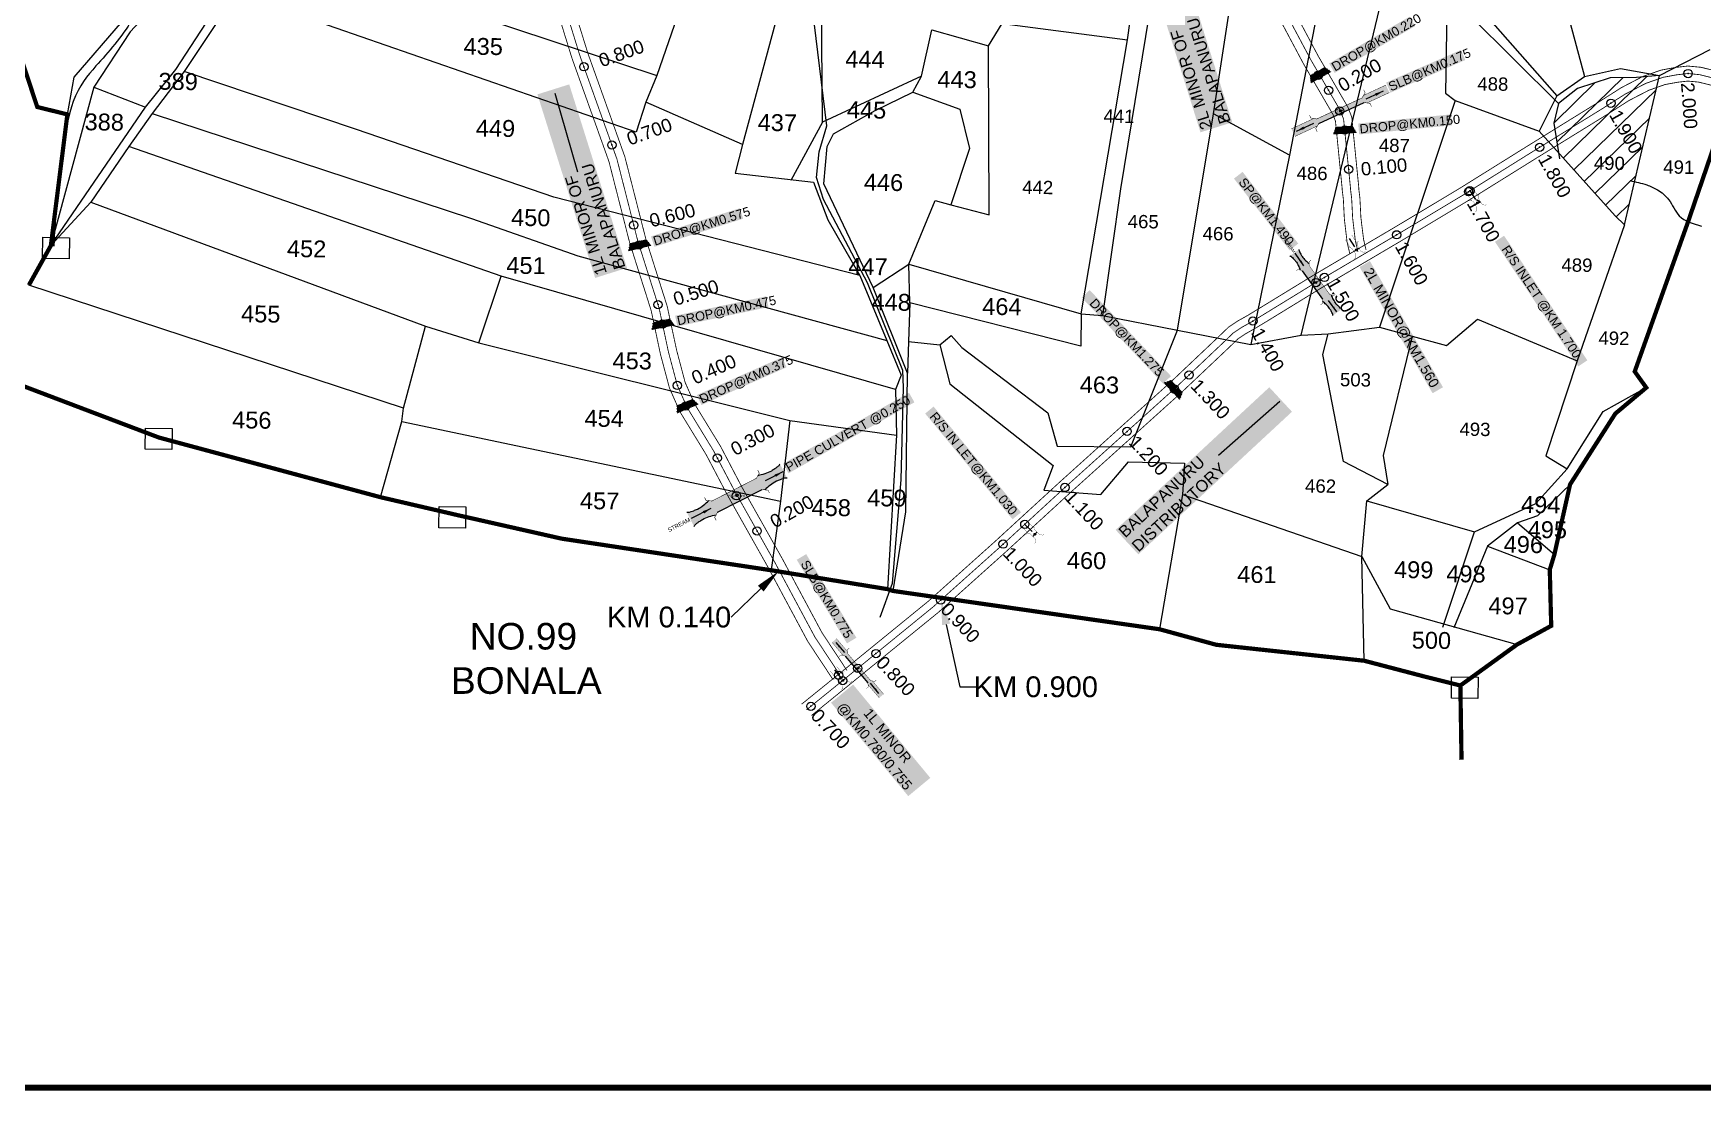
# Model space of a CAD drawing. Header units: inches. Extents: x 188154 to 209255, y 1610134 to 1617920.
# Drawn here: x 189838 to 191847, y 1611295 to 1612567 of the extents above; entities that cross this region are included whole.
import ezdxf
from ezdxf import colors
from ezdxf.entities.mleader import LeaderData, LeaderLine
from ezdxf.enums import TextEntityAlignment as Align
from ezdxf.math import Vec2, Vec3

# ---------------------------------------------------------------- set-up
doc = ezdxf.new("R2010")
doc.units = ezdxf.units.IN
doc.header["$LTSCALE"] = 15
doc.header["$MEASUREMENT"] = 0
doc.header["$PDMODE"] = 32
doc.header["$PDSIZE"] = 10
doc.linetypes.add('ACAD_ISO02W100', pattern=[15, 12, -3])
doc.linetypes.add('HIDDEN2', pattern=[0.1875, 0.125, -0.0625])
for name, color, linetype in [('CANAL1', 7, 'Continuous'), ('CS', 134, 'Continuous'), ('CSMark', 72, 'Continuous'), ('PAPER SIZE', 5, 'Continuous'), ('PLOTS', 7, 'Continuous'), ('PLOTS NO', 7, 'Continuous'), ('REMARK', 6, 'Continuous'), ('ROAD', 1, 'Continuous'), ('STREAM', 4, 'Continuous'), ('STRUCTURE', 5, 'Continuous'), ('text2', 7, 'Continuous'), ('VILLAGE BOUNDARY STONES', 1, 'Continuous'), ('VILLAGE BOUNDAY', 5, 'Continuous'), ('VILLAGE STONES', 240, 'Continuous')]:
    doc.layers.add(name, color=color, linetype=linetype)
doc.styles.add('FONT2', font='Times New Roman')
doc.styles.get("Standard").update_dxf_attribs({"font": 'arial.ttf'})
doc.dimstyles.get("Standard").update_dxf_attribs({"dimtxt": 0.18, "dimasz": 0.18, "dimexe": 0.18, "dimexo": 0.0625, "dimgap": 0.09, "dimtad": 0, "dimtih": 1, "dimtoh": 1, "dimdec": 4, "dimzin": 0, "dimdsep": 46, "dimtxsty": 'Standard', "dimcen": 0.09, "dimadec": 0, "dimazin": 0, "dimtfac": 1, "dimtdec": 4, "dimtofl": 0, "dimtmove": 0, "dimatfit": 3, "dimfxl": 1, "dimtolj": 1, "dimtzin": 0, "dimarcsym": 0})

# ---------------------------------------------------------------- blocks, each defined once
blk = doc.blocks.new('DROP')
h = blk.add_hatch()
h.set_pattern_fill('ANSI31', color=1, scale=10, angle=45)
h.set_pattern_definition([(90, (-324.4107, -25.7687), (-1.25, 0), [])])
h.paths.add_polyline_path([(-9.9, -4.3), (-13.8, 4.1), (13.8, 4.1), (10.2, -4.3)])
at = {"layer": 'STRUCTURE', "color": 5, "const_width": 0.49}
blk.add_lwpolyline([(-9.9, -4.3), (-13.8, 4.1), (13.8, 4.1), (10.2, -4.3), (-9.9, -4.3)], dxfattribs=at)
at = {"layer": 'STRUCTURE', "color": 5}
blk.add_circle((0, 0), 1.33, dxfattribs=at)
blk = doc.blocks.new('OT')
at = {"layer": 'STRUCTURE', "color": 190}
for points, const_width in [([(769751.4, 1706595.8), (769729.4, 1706595.8)], 0.5), ([(769751.4, 1706579), (769729.4, 1706579)], 0.5), ([(769775.2, 1706601.8), (769775.2, 1706597.8), (769769.2, 1706593.8), (769761.8, 1706593.8), (769754.4, 1706593.8), (769748.4, 1706597.8), (769748.4, 1706601.8)], 0.5), ([(769748.4, 1706573), (769748.4, 1706577), (769754.4, 1706581), (769761.8, 1706581), (769761.8, 1706581), (769761.8, 1706581), (769769.2, 1706581), (769775.2, 1706577), (769775.2, 1706573)], 0.5), ([(769761.8, 1706593.8), (769761.8, 1706581)], 2.5)]:
    blk.add_lwpolyline(points, dxfattribs=dict(at, const_width=const_width))
at = {"layer": 'STRUCTURE', "color": 0}
blk.add_circle((769761.8, 1706587.4), 1.87, dxfattribs=at)
blk.add_leader([(769732.6, 1706587.4), (769753.8, 1706587.4)], dimstyle='Standard', override={"dimasz": 10, "dimgap": 0.09, "dimtad": 0}, dxfattribs=at)
blk = doc.blocks.new('SLB')
at = {"layer": 'STRUCTURE'}
h = blk.add_hatch(dxfattribs=at)
h.set_pattern_fill('DOTS', color=6, scale=20, angle=320.3722, style=0)
h.set_pattern_definition([(320.372247934, (-159.4327, -72.9564), (1.2786241598, 0.5641323054), [0, -1.25])])
h.paths.add_polyline_path([(769699.5, 1706871.1), (769699.5, 1706861.1), (769729.1, 1706861.1), (769732.1, 1706863.1), (769792.1, 1706863.1), (769795.1, 1706861.1), (769824.7, 1706861.1), (769824.7, 1706871.1), (769795.1, 1706871.1), (769792.1, 1706869.1), (769732.1, 1706869.1), (769729.1, 1706871.1)])
at = {"layer": 'STRUCTURE', "color": 6, "linetype": 'ACAD_ISO02W100', "ltscale": 0.5, "const_width": 0.5}
for points in [[(769699.5, 1706871.1), (769729.1, 1706871.1)], [(769795.1, 1706871.1), (769824.7, 1706871.1)], [(769699.5, 1706861.1), (769729.1, 1706861.1)], [(769795.1, 1706861.1), (769824.7, 1706861.1)]]:
    blk.add_lwpolyline(points, dxfattribs=at)
at = {"layer": 'STRUCTURE', "color": 6, "const_width": 0.628}
for points in [[(769726.1, 1706877.1), (769726.1, 1706873.1), (769732.1, 1706869.1), (769792.1, 1706869.1), (769798.1, 1706873.1), (769798.1, 1706877.1)], [(769726.1, 1706855.1), (769726.1, 1706859.1), (769732.1, 1706863.1), (769792.1, 1706863.1), (769798.1, 1706859.1), (769798.1, 1706855.1)]]:
    blk.add_lwpolyline(points, dxfattribs=at)
at = {"layer": 'STRUCTURE', "color": 6}
blk.add_lwpolyline([(769732.1, 1706863.1), (769792.1, 1706863.1)], dxfattribs=at)
blk.add_lwpolyline([(769732.1, 1706863.1), (769792.1, 1706863.1)], dxfattribs=at)
at = {"layer": 'STRUCTURE', "color": 0}
blk.add_circle((769762.1, 1706866.1), 1.24, dxfattribs=at)
for points in [[(769703.8, 1706866), (769726.7, 1706866)], [(769818.6, 1706865.8), (769795.7, 1706865.8)]]:
    blk.add_leader(points, dimstyle='Standard', override={"dimasz": 10, "dimgap": 0.09, "dimtad": 0}, dxfattribs=at)
blk = doc.blocks.new('SP')
at = {"layer": 'STRUCTURE'}
h = blk.add_hatch(dxfattribs=at)
h.set_pattern_fill('DASH', color=256, scale=8, style=0)
edge = h.paths.add_edge_path()
edge.add_spline(control_points=[(769825.7, 1706742.1), (769825.3, 1706741.8), (769823.8, 1706740.8), (769820.9, 1706740.3), (769817, 1706739.7), (769811.4, 1706738.9), (769804, 1706739.7), (769798.4, 1706741), (769795.6, 1706741.6)], knot_values=[0, 0, 0, 0, 1.613557, 5.24513, 8.624976, 13.470124, 22.190216, 30.746377, 30.746377, 30.746377, 30.746377], degree=3, periodic=0)
edge.add_line((769795.6, 1706741.6), (769792.6, 1706739.6))
edge.add_line((769792.6, 1706739.6), (769732.6, 1706739.6))
edge.add_line((769732.6, 1706739.6), (769729.6, 1706741.6))
edge.add_spline(control_points=[(769729.6, 1706741.6), (769726.9, 1706740.9), (769721.3, 1706739.5), (769713.9, 1706738.5), (769708.3, 1706739.1), (769704.4, 1706739.6), (769701.5, 1706740), (769700, 1706741), (769699.5, 1706741.3)], knot_values=[0, 0, 0, 0, 8.556161, 17.276253, 22.121402, 25.501247, 29.13282, 30.746377, 30.746377, 30.746377, 30.746377], degree=3, periodic=0)
edge.add_line((769699.5, 1706741.3), (769699.5, 1706722.1))
edge.add_spline(control_points=[(769699.5, 1706722.1), (769700, 1706722.4), (769701.4, 1706723.4), (769704.3, 1706724), (769708.2, 1706724.5), (769713.8, 1706725.3), (769721.2, 1706724.5), (769726.8, 1706723.3), (769729.6, 1706722.6)], knot_values=[0, 0, 0, 0, 1.613557, 5.24513, 8.624976, 13.470124, 22.190216, 30.746377, 30.746377, 30.746377, 30.746377], degree=3, periodic=0)
edge.add_line((769729.6, 1706722.6), (769732.6, 1706724.6))
edge.add_line((769732.6, 1706724.6), (769792.6, 1706724.6))
edge.add_line((769792.6, 1706724.6), (769795.6, 1706722.6))
edge.add_spline(control_points=[(769795.6, 1706722.6), (769798.4, 1706723.3), (769803.9, 1706724.8), (769811.3, 1706725.8), (769817, 1706725.1), (769820.9, 1706724.7), (769823.8, 1706724.2), (769825.2, 1706723.3), (769825.7, 1706723)], knot_values=[0, 0, 0, 0, 8.556161, 17.276253, 22.121402, 25.501247, 29.13282, 30.746377, 30.746377, 30.746377, 30.746377], degree=3, periodic=0)
edge.add_line((769825.7, 1706723), (769825.7, 1706742.1))
h.paths.add_polyline_path([(769764.2, 1706732.1, -1), (769761.1, 1706732.1, -1)], flags=0)
h.paths.add_polyline_path([(769761.1, 1706732.1, 1), (769764.2, 1706732.1, 1)], flags=16)
at = {"layer": 'STRUCTURE', "const_width": 0.628}
for points in [[(769726.6, 1706747.6), (769726.6, 1706743.6), (769732.6, 1706739.6), (769792.6, 1706739.6), (769798.6, 1706743.6), (769798.6, 1706747.6)], [(769726.6, 1706716.6), (769726.6, 1706720.6), (769732.6, 1706724.6), (769792.6, 1706724.6), (769798.6, 1706720.6), (769798.6, 1706716.6)]]:
    blk.add_lwpolyline(points, dxfattribs=at)
at = {"layer": 'STRUCTURE', "color": 3}
blk.add_lwpolyline([(769732.6, 1706724.6), (769792.6, 1706724.6)], dxfattribs=at)
blk.add_lwpolyline([(769732.6, 1706724.6), (769792.6, 1706724.6)], dxfattribs=at)
at = {"layer": 'STRUCTURE', "color": 0}
blk.add_circle((769762.6, 1706732.1), 1.55, dxfattribs=at)
at = {"layer": 'STRUCTURE'}
for points in [[(769699.5, 1706741.3), (769700.9, 1706740.5), (769704.4, 1706739.6), (769707.8, 1706739.2), (769712.6, 1706738.8), (769721.3, 1706739.7), (769729.6, 1706741.6)], [(769825.7, 1706742.1), (769824.3, 1706741.3), (769820.8, 1706740.3), (769817.5, 1706739.8), (769812.7, 1706739.2), (769804, 1706739.9), (769795.6, 1706741.6)], [(769699.5, 1706722.1), (769700.9, 1706723), (769704.4, 1706724), (769707.7, 1706724.5), (769712.5, 1706725), (769721.2, 1706724.4), (769729.6, 1706722.6)], [(769825.7, 1706723), (769824.3, 1706723.8), (769820.8, 1706724.7), (769817.4, 1706725.1), (769812.6, 1706725.5), (769803.9, 1706724.6), (769795.6, 1706722.6)]]:
    blk.add_spline(points, degree=3, dxfattribs=at)
at = {"layer": 'STRUCTURE', "color": 0}
blk.add_text('STREAM', height=5, dxfattribs=at).set_placement((769684.3, 1706732.1), align=Align.MIDDLE_CENTER)
for points in [[(769727.4, 1706732.1), (769700.8, 1706732.1)], [(769824.4, 1706732.1), (769800.5, 1706732.1)]]:
    blk.add_leader(points, dimstyle='Standard', override={"dimasz": 10, "dimgap": 0.09, "dimtad": 0}, dxfattribs=at)

msp = doc.modelspace()

# ---------------------------------------------------------------- hatches: boundary and pattern name
at = {"layer": 'STREAM'}
h = msp.add_hatch(dxfattribs=at)
h.set_pattern_fill('ANSI31', color=256, scale=152.286055, angle=-0.7644)
h.set_pattern_definition([(44.23564, (174538.226, 1616876.664), (-13.279553, 13.638677), [])])
h.paths.add_polyline_path([(191696.1, 1612500.9), (191673.2, 1612483.2), (191667.7, 1612459.4), (191673.3, 1612423.6), (191741.2, 1612347.7), (191752.5, 1612337.1), (191794.9, 1612516.6), (191767.2, 1612514.3), (191735.2, 1612514.1)])
h.paths.add_polyline_path([(191763.7, 1612427.5), (191821.4, 1612426.8), (191821.8, 1612457.9), (191764.1, 1612458.6)], flags=9)
h.paths.add_polyline_path([(191692.5, 1612433.4), (191750.2, 1612432.6), (191750.6, 1612463.7), (191692.9, 1612464.5)], flags=24)

# ---------------------------------------------------------------- linework, layer by layer
at = {"layer": 'CANAL1', "color": 200, "const_width": 1}
for points in [[(190816.9, 1611800.9), (190787, 1611846.1), (190738.6, 1611936.3), (190690.3, 1612021.9), (190664.9, 1612070.4), (190633.8, 1612121.2), (190622.3, 1612147.3), (190612, 1612186.2), (190600.7, 1612238.9), (190574.8, 1612320.6), (190549.7, 1612419), (190505.2, 1612543.5), (190479, 1612627.9), (190456.3, 1612702.1), (190407.8, 1612780.9), (190356.8, 1612864.1), (190311.2, 1612945.7), (190289.9, 1612971.7), (190268.3, 1612988.3), (190262.5, 1612990.6), (190247, 1612995.8), (190221.9, 1612985.3), (190215.6, 1612971.1), (190217.9, 1612948)], [(190800.2, 1611789.8), (190769.8, 1611835.8), (190721.1, 1611926.6), (190672.8, 1612012.4), (190647.5, 1612060.6), (190616.1, 1612111.9), (190603.4, 1612140.6), (190592.5, 1612181.5), (190581.4, 1612233.8), (190555.6, 1612315.1), (190530.6, 1612413.1), (190486.2, 1612537.1), (190459.9, 1612622), (190438, 1612693.8), (190390.8, 1612770.4), (190339.6, 1612853.9), (190294.6, 1612934.4), (190275.9, 1612957.2), (190258.3, 1612970.7), (190255.6, 1612971.8), (190247.7, 1612974.4), (190236.9, 1612969.9), (190236, 1612967.8), (190237.8, 1612949.9)], [(191422.1, 1612302.3), (191418.8, 1612316.2), (191415.5, 1612344.1), (191414.3, 1612367.9), (191413, 1612378.2), (191412.8, 1612381.3), (191406.6, 1612443.9), (191404.8, 1612461.8), (191401.7, 1612470), (191366.5, 1612530.5), (191326.5, 1612605.6)], [(191441.6, 1612306.8), (191438.6, 1612319.7), (191435.4, 1612345.8), (191434.2, 1612369.6), (191432.9, 1612380), (191432.8, 1612382.7), (191426.5, 1612445.9), (191424.5, 1612466.4), (191419.8, 1612478.6), (191384, 1612540.2), (191343.9, 1612615.5)], [(190762.4, 1611760.2), (190762.4, 1611760.2), (190827.5, 1611812.9), (190915.1, 1611884.3), (190994.9, 1611955.8), (191072.8, 1612027.3), (191164.3, 1612109.8), (191206.7, 1612148), (191264.2, 1612202.4), (191275.9, 1612213.7), (191287.2, 1612221.3), (191298.3, 1612227.5), (191313.8, 1612236.9), (191379, 1612276.8), (191475.3, 1612333.6), (191553.6, 1612380.5), (191634.7, 1612431.1), (191721.6, 1612484.8), (191749, 1612502.2), (191774.8, 1612515.6), (191796.6, 1612523.2), (191813.9, 1612526.4), (191828.7, 1612528.1), (191844.6, 1612526.6), (191864, 1612521.8)], [(190774.3, 1611746.6), (190838.8, 1611799), (190926.8, 1611870.6), (191007, 1611942.5), (191084.9, 1612014), (191176.4, 1612096.5), (191218.9, 1612134.8), (191276.7, 1612189.4), (191287.3, 1612199.7), (191296.6, 1612205.9), (191307.4, 1612212), (191323.2, 1612221.5), (191388.3, 1612261.4), (191484.5, 1612318.1), (191563, 1612365.2), (191644.2, 1612415.8), (191731.2, 1612469.5), (191758, 1612486.6), (191782, 1612499), (191801.2, 1612505.8), (191816.5, 1612508.6), (191828.9, 1612510), (191841.6, 1612508.8), (191858.3, 1612504.7)]]:
    msp.add_lwpolyline(points, dxfattribs=at)
at = {"layer": 'CANAL1', "color": 1, "linetype": 'HIDDEN2', "ltscale": 4, "const_width": 1}
for points in [[(190808.5, 1611795.4), (190778.4, 1611841), (190729.9, 1611931.4), (190681.6, 1612017.2), (190656.2, 1612065.5), (190625, 1612116.6), (190612.8, 1612144), (190602.2, 1612183.9), (190591, 1612236.4), (190565.2, 1612317.9), (190540.2, 1612416.1), (190495.7, 1612540.3), (190469.5, 1612624.9), (190447.2, 1612698), (190399.3, 1612775.7), (190348.2, 1612859), (190302.9, 1612940), (190282.9, 1612964.5), (190263.3, 1612979.5), (190259, 1612981.2), (190247.3, 1612985.1), (190229.4, 1612977.6), (190225.8, 1612969.5), (190227.8, 1612949)], [(191431.9, 1612304.5), (191428.7, 1612318), (191425.5, 1612344.9), (191424.3, 1612368.7), (191423, 1612379.1), (191422.8, 1612382), (191416.5, 1612444.9), (191414.6, 1612464.1), (191410.8, 1612474.3), (191375.3, 1612535.3), (191335.2, 1612610.5)], [(190768.3, 1611753.4), (190833.2, 1611806), (190920.9, 1611877.5), (191000.9, 1611949.1), (191078.8, 1612020.6), (191170.4, 1612103.1), (191212.8, 1612141.4), (191270.4, 1612195.9), (191281.6, 1612206.7), (191291.9, 1612213.6), (191302.9, 1612219.7), (191318.5, 1612229.2), (191383.6, 1612269.1), (191479.9, 1612325.8), (191558.3, 1612372.8), (191639.5, 1612423.5), (191726.4, 1612477.1), (191753.5, 1612494.4), (191778.4, 1612507.3), (191798.9, 1612514.5), (191815.2, 1612517.5), (191828.8, 1612519.1), (191843.1, 1612517.7), (191861.2, 1612513.2)]]:
    msp.add_lwpolyline(points, dxfattribs=at)
at = {"layer": 'CS'}
for p in [(190500.4, 1612527.2), (191396.5, 1612498.9), (190534.1, 1612433.1), (191420.7, 1612403.8), (190560.4, 1612336.7), (190589.6, 1612241), (190612.9, 1612143.8), (190661, 1612056.4), (190708.9, 1611968.6), (190807, 1611795, 1)]:
    msp.add_point(p, dxfattribs=at)
at = {"layer": 'CS', "color": 2}
msp.add_point((190807, 1611795, 1), dxfattribs=at)
at = {"layer": 'PAPER SIZE', "color": 5, "const_width": 7.11}
msp.add_lwpolyline([(193061.1, 1616258.8), (188158, 1616258.8), (188158, 1611298.8), (193061.1, 1611298.8)], close=True, dxfattribs=at)
at = {"layer": 'PLOTS'}
for points in [[(189859, 1612312), (189972.7, 1612478.5), (190009.5, 1612523.8), (190070.4, 1612617.7), (190115.1, 1612684.2), (190137, 1612724.5), (190175, 1612812.4), (190202.5, 1612865.9), (190258.9, 1612983.6), (190277.8, 1613025.1), (190290.3, 1613047), (190301.8, 1613068.2), (190383.6, 1613202.7), (190475.9, 1613358.5), (190524.1, 1613433.7)], [(189878.9, 1612469.9), (189886.9, 1612514.6), (189945.2, 1612582.2), (189979, 1612713.5), (189974.9, 1612775.2), (189887.9, 1612817.1), (189824.8, 1612855.5), (189737, 1612988.2), (189703.8, 1613047.2), (189682.8, 1613091.9), (189622.4, 1613144.9)], [(190753.2, 1613136.8), (190777.5, 1613051.5), (190757.1, 1612897.4), (190760, 1612754.8), (190762, 1612695.5), (190691.4, 1612433.8), (190682.6, 1612399.3), (190776.6, 1612388.3), (190794.1, 1612343.1), (190832.6, 1612276.2), (190864.9, 1612197.8), (190882.4, 1612156), (190875.2, 1612138.8), (190876.6, 1612084.1), (190865.6, 1611898.7)], [(190872.4, 1611896.5), (190887.8, 1611991.6), (190890, 1612158.4), (190848.7, 1612261.5), (190789.3, 1612386.4), (190793, 1612431.3), (190800.6, 1612446.4), (190851.1, 1612474.5), (190896.4, 1612496.7), (190906.6, 1612516.1), (190787.4, 1612460.7), (190786.2, 1612603.7), (190770.9, 1612662.7), (190774.2, 1612751.3), (190771.2, 1612893.4), (190791.3, 1613047.7), (190773.7, 1613132.9)], [(190270, 1612978.3), (190242.4, 1612919.9), (190223.1, 1612875.3), (190173.7, 1612778.3), (190168.6, 1612762.4), (190119.3, 1612671.9), (190082, 1612615.6), (190019.4, 1612521.7), (189980.9, 1612471.1), (189952.7, 1612431.2), (189907.3, 1612364.2), (189859, 1612312)], [(190906.6, 1612516.1), (190919.3, 1612571.5), (190987.3, 1612552.6), (191003.9, 1612579.2), (191154.7, 1612559.6), (191169.4, 1612665.9), (191171.4, 1612725), (191202.4, 1612722.8), (191213.5, 1612731), (191270.5, 1612721.4), (191296.1, 1612719.3), (191321, 1612911.8)], [(191409.5, 1612919.3), (191427.7, 1612824.8), (191488.9, 1612727.6), (191539.5, 1612644.4), (191558.6, 1612620.5), (191671.1, 1612492.4), (191704.4, 1612515.7), (191747.6, 1612525.1), (191794.9, 1612516.6), (191855.8, 1612547.8)], [(191427.7, 1612824.8), (191349.4, 1612421), (191302.9, 1612193.1)], [(190005.7, 1612769.8), (190002.3, 1612695.8), (189996.6, 1612684.1), (190004.6, 1612679.7), (189980.3, 1612620.1), (189965.6, 1612581.4), (189954.3, 1612569.3), (189910.8, 1612502.6), (189859, 1612312)], [(190693.2, 1612768.1), (190682.1, 1612748.7), (190659.4, 1612701.8), (190622, 1612611.4), (190616.3, 1612597.7), (190588.1, 1612516.7), (190575.1, 1612484.7), (190563.2, 1612448.6), (190082, 1612615.6)], [(191363.4, 1612204.1), (191488.9, 1612727.6)], [(191672.5, 1612730.6), (191677.2, 1612617.3), (191704.4, 1612515.7)], [(190119.3, 1612671.9), (190588.1, 1612516.7)], [(191539.5, 1612644.4), (191537.2, 1612495.5), (191548.9, 1612486.8), (191457.9, 1612213.7)], [(191098.7, 1612229.8), (191098.4, 1612190.9), (190892.8, 1612243.2), (190891.5, 1612289.7), (190923.3, 1612366.4), (190941.8, 1612361), (190988.1, 1612349.1), (190987.3, 1612552.6)], [(190832.6, 1612276.2), (190464.2, 1612370.4), (190226.8, 1612451.9), (190019.4, 1612521.7)], [(191752.5, 1612337.1), (191794.9, 1612516.6)], [(189910.8, 1612502.6), (189972.7, 1612478.5)], [(190691.4, 1612433.8), (190575.1, 1612484.7)], [(190896.4, 1612496.7), (190952.7, 1612476.3), (190964.4, 1612428.7), (190941.8, 1612361)], [(191548.9, 1612486.8), (191650, 1612449.7), (191741.2, 1612347.7), (191752.5, 1612337.1), (191695.8, 1612173.3)], [(191671.1, 1612492.4), (191650, 1612449.7)], [(189980.9, 1612471.1), (190365.2, 1612344.6), (190493, 1612299.7), (190864.9, 1612197.8)], [(191349.4, 1612421), (191257.9, 1612470.4)], [(190787.4, 1612460.7), (190749.4, 1612390.4)], [(190875.2, 1612138.8), (190400.7, 1612275.3), (189952.7, 1612431.2)], [(189907.3, 1612364.2), (190310, 1612215), (190373.9, 1612195.1), (190748.4, 1612101.7), (190876.6, 1612084.1)], [(190848.7, 1612261.5), (190891.5, 1612289.7), (191098.7, 1612229.8), (191124.4, 1612227.8), (191214.7, 1612210.1), (191302.9, 1612193.1), (191363.4, 1612204.1), (191396.1, 1612205.9), (191457.9, 1612213.7), (191497.2, 1612203.2), (191538.3, 1612191.8), (191575.9, 1612223.4), (191695.8, 1612173.3), (191657.9, 1612059.2), (191683.6, 1612043.4), (191727.1, 1612112.6), (191778.8, 1612141.1)], [(190283.5, 1612116.6), (189832.5, 1612264.4)], [(190373.9, 1612195.1), (190400.7, 1612275.3)], [(190892.8, 1612243.2), (190891.2, 1612196.7), (190890, 1612158.4)], [(190255.6, 1612009.3), (190281.4, 1612100.2), (190283.5, 1612116.6), (190310, 1612215)], [(191439.4, 1611812.5), (191436.7, 1611938.1), (191442.6, 1612005.1), (191467.7, 1612024.7), (191414.6, 1612052.1), (191389.7, 1612180.8), (191396.1, 1612205.9)], [(191497.2, 1612203.2), (191462.1, 1612059.3), (191467.7, 1612024.7)], [(190928.7, 1612192.6), (190940.6, 1612145.8), (191065, 1612047.6), (191054, 1612017.9), (191122.4, 1612012.6), (191155.8, 1612052), (191223, 1612050.4), (191220.6, 1612012.6), (191193.1, 1611850.4)], [(190281.4, 1612100.2), (190737, 1612004.5)], [(190748.4, 1612101.7), (190737, 1612004.5), (190725.7, 1611921.4)], [(191442.6, 1612005.1), (191572.3, 1611967.5), (191646.1, 1612001.9), (191683.6, 1612043.4)], [(191687.1, 1612024.6), (191647.8, 1611987), (191624, 1611978.6), (191587.6, 1611950.5), (191547.1, 1611852.3)], [(191220.6, 1612012.6), (191436.7, 1611938.1), (191470.7, 1611874.9), (191623.3, 1611832)], [(191534, 1611853.1), (191572.3, 1611967.5)], [(191624, 1611978.6), (191668.2, 1611940.2)], [(191587.6, 1611950.5), (191662.7, 1611922)]]:
    msp.add_lwpolyline(points, dxfattribs=at)
at = {"layer": 'PLOTS NO'}
for points in [[(190891.2, 1612196.7), (190928.7, 1612192.6), (190942.3, 1612203.7), (190955.4, 1612189.4), (191058.8, 1612110.7), (191070, 1612070.5), (191158.4, 1612069.7), (191214.7, 1612210.1), (191257.9, 1612470.4), (191296.1, 1612719.3)], [(191202.4, 1612722.8), (191146.3, 1612380.5), (191124.4, 1612227.8)], [(191098.7, 1612229.8), (191154.7, 1612559.6)]]:
    msp.add_lwpolyline(points, dxfattribs=at)
at = {"layer": 'ROAD'}
for points in [[(190856.9, 1611864.9), (190871.8, 1611906), (190882.3, 1612030.1), (190885.1, 1612141.2), (190884.1, 1612161.7), (190841.7, 1612267.4), (190788.9, 1612367.5), (190780.2, 1612394), (190783.5, 1612424.8), (190792.8, 1612456.1), (190775.7, 1612597.3), (190766.2, 1612651.4), (190770, 1612724.8), (190764.4, 1612832.2), (190770.5, 1612944), (190784.6, 1613049.8), (190763.6, 1613141.4), (190779.1, 1613272.2), (190742.2, 1613325.1), (190639.8, 1613669.9), (190674, 1613789.7), (190761.8, 1614045.3), (190790.9, 1614122.5)], [(190741.8, 1614009.7), (190862.8, 1613858.7), (190903.3, 1613805.7), (190964.5, 1613739.8), (191015.4, 1613698.3), (191013, 1613603.8), (191014.6, 1613552.6), (191067.7, 1613480.9), (191097.8, 1613436.8), (191171.2, 1613293), (191219.9, 1613234), (191281.6, 1613189.5), (191325.2, 1613125.4), (191390.3, 1613085), (191417.7, 1612917.7), (191543.7, 1612651.7), (191566.6, 1612589.1), (191673.2, 1612483.2)]]:
    msp.add_lwpolyline(points, dxfattribs=at)
at = {"layer": 'STREAM'}
for points in [[(189272.5, 1613817.3), (189332.3, 1613792.6), (189372.2, 1613763.4), (189416.4, 1613730.3), (189442.3, 1613700.4), (189452.8, 1613648.5), (189483.1, 1613550.1), (189492.4, 1613484.4), (189493.3, 1613442.7), (189528.9, 1613410.9), (189574.7, 1613384.1), (189630, 1613343), (189655.4, 1613314.5), (189665.1, 1613280), (189657.4, 1613249.7), (189629.2, 1613172.9), (189663.6, 1613126.3), (189697.2, 1613098.7), (189707.8, 1613059.2), (189760.6, 1612966.4), (189798.3, 1612911.1), (189853.9, 1612856.5), (189891, 1612832.7), (189937.3, 1612807.8), (189973.9, 1612785.9), (189991.5, 1612752.3), (189980.1, 1612658.3), (189956.3, 1612583.9), (189913.3, 1612528.2), (189886, 1612485.3), (189862.4, 1612322.8), (189862.4, 1612323.3)], [(191759.2, 1612390.2), (191779.4, 1612385.1), (191792.3, 1612379.2), (191805.7, 1612367.4), (191818.5, 1612347.9), (191845.3, 1612335.5)]]:
    msp.add_spline(points, degree=3, dxfattribs=at)
at = {"layer": 'STRUCTURE', "color": 2}
for p in [(191384, 1612517, 100), (191410, 1612474, 100), (191415.9, 1612451), (190566.8, 1612312.8), (190595, 1612217.6), (190623, 1612119, 100), (190684, 1612011, 100)]:
    msp.add_point(p, dxfattribs=at)
at = {"layer": 'text2', "color": 2, "linetype": 'Continuous'}
for p in [(191829.2, 1612519), (191736.3, 1612483.4), (191650.5, 1612430.3), (191564.9, 1612376.9), (191566.6, 1612378, 2), (191478.4, 1612325), (191381.3, 1612267.6, 1), (191391.5, 1612273.7), (191305.4, 1612221.3), (191210.8, 1612139.6, 1), (191228.7, 1612156.4), (191154.1, 1612088.5), (191079.2, 1612021), (191031, 1611976.7, 1), (191004.9, 1611952.8), (190929.8, 1611885.4), (190851.9, 1611821.2), (190830, 1611803.4, 1), (190811.8, 1611788.6, 2), (190773.6, 1611757.7)]:
    msp.add_point(p, dxfattribs=at)
at = {"layer": 'VILLAGE BOUNDARY STONES'}
for points in [[(189849.4, 1612322), (189881.3, 1612321.5), (189881, 1612296.1), (189849, 1612296.5)], [(189972.9, 1612092.4), (190004.8, 1612091.9), (190004.5, 1612066.5), (189972.5, 1612066.9)], [(190326.3, 1611998), (190358.2, 1611997.6), (190357.9, 1611972.1), (190325.9, 1611972.5)], [(191544.6, 1611793.1), (191576.6, 1611792.7), (191576.2, 1611767.2), (191544.3, 1611767.6)]]:
    msp.add_lwpolyline(points, close=True, dxfattribs=at)
at = {"layer": 'VILLAGE BOUNDAY', "const_width": 5.08}
for points in [[(189832.5, 1612264.4), (189859, 1612312), (189878.9, 1612469.9), (189842.7, 1612478.8), (189783.5, 1612657.3)], [(191885.6, 1612505.6), (191829.1, 1612340.7), (191764.9, 1612160.5), (191778.8, 1612141.1), (191741.6, 1612109.9), (191687.1, 1612024.6), (191668.2, 1611940.2), (191662.7, 1611922), (191664.4, 1611854.5), (191623.3, 1611832), (191555.1, 1611782.7), (191556.5, 1611693.3), (191555.1, 1611782.7), (191515, 1611792.7), (191439.4, 1611812.5), (191261.4, 1611831.7), (191193.1, 1611850.4), (190872.4, 1611896.5), (190865.6, 1611898.7), (190725.7, 1611921.4), (190473.7, 1611959.4), (190348.5, 1611987.7), (190255.6, 1612009.3), (189989, 1612081.1), (189783.4, 1612159.1)]]:
    msp.add_lwpolyline(points, dxfattribs=at)
at = {"layer": 'VILLAGE BOUNDAY'}
msp.add_lwpolyline([(191794.9, 1612516.6), (191767.2, 1612514.3), (191735.2, 1612514.1), (191696.1, 1612500.9), (191673.2, 1612483.2), (191667.7, 1612459.4), (191674.5, 1612416.3)], dxfattribs=at)

# ---------------------------------------------------------------- block references
for p, rotation in [((191385.4, 1612517.9), 209.6097249156433), ((191415.9, 1612451), 183.8907832048367), ((190566.8, 1612312.8), 193.5657151414531), ((190595, 1612217.6), 191.7837864976456), ((190623.7, 1612119.4), 202.8459799468221)]:
    msp.add_blockref('DROP', p, dxfattribs=dict(rotation=rotation))
at = {"layer": 'STRUCTURE', "color": 0}
for name, p, rotation in [('SLB', (211217.2, -259832.6), 24.88049990062825), ('SP', (280497.8, -258122.7), 27.02562853998651)]:
    msp.add_blockref(name, p, dxfattribs=dict(at, rotation=rotation))
for name, p, xscale, yscale, zscale, rotation in [('OT', (-845641, 1459585.7, 2), 0.5599999999999999, 0.5599999999999999, 0.5599999999999999, 302.6570977460273), ('SP', (-1094516.5, 1358995.4, 1), 0.7, 0.7, 0.7, 305.4185447982831), ('OT', (-846659.4, 1465576.1), 0.5599999999999999, 0.5599999999999999, 0.5599999999999999, 302.323199263875), ('OT', (-785245.7, 1229839.3, 1), 0.5599999999999999, 0.5599999999999999, 0.5599999999999999, 315.6535877706866), ('SLB', (-1068537.3, 1248626.7, 1), 0.7, 0.7, 0.7, 310.3609327468366), ('OT', (-826037.9, 1356492.6, 2), 0.5599999999999999, 0.5599999999999999, 0.5599999999999999, 308.3716105390521)]:
    msp.add_blockref(name, p, dxfattribs=dict(at, xscale=xscale, yscale=yscale, zscale=zscale, rotation=rotation))
at = {"layer": 'text2', "color": 2, "linetype": 'Continuous', "rotation": 133.244927463685}
msp.add_blockref('DROP', (191210.8, 1612139.6, 1), dxfattribs=at)

# ---------------------------------------------------------------- texts
at = {"layer": 'CSMark', "color": 1}
for s, rotation, p in [('0.800', 19.7022, (190519.2, 1612534)), ('0.200', 30.2126, (191409.7, 1612503.2)), ('2.000', 274.157, (191828.5, 1612508.3)), ('0.700', 19.7022, (190552.9, 1612439.8)), ('1.900', 299.4059, (191740.6, 1612473.4)), ('0.100', 5.7036, (191435.4, 1612404)), ('1.800', 299.4059, (191654.9, 1612420.3)), ('1.700', 299.4059, (191569.3, 1612366.9)), ('0.600', 14.2916, (190579.8, 1612341.6)), ('1.600', 299.4059, (191482.8, 1612315)), ('0.500', 17.6071, (190608.6, 1612247.1)), ('1.500', 299.4059, (191400.4, 1612271.4)), ('1.400', 299.4059, (191309.7, 1612211.2)), ('0.400', 23.8859, (190631.2, 1612151.9)), ('1.300', 313.2226, (191235.3, 1612147.7)), ('0.300', 27.6939, (190678.7, 1612065.7)), ('1.200', 313.2226, (191160.8, 1612079.8)), ('0.200', 29.411, (190726.3, 1611978.4)), ('1.100', 313.2226, (191083.3, 1612013.9)), ('1.000', 313.2226, (191009.4, 1611946)), ('0.900', 313.2226, (190934.3, 1611878.6)), ('0.800', 313.2226, (190856.4, 1611814.5)), ('0.700', 313.2226, (190778.1, 1611750.9))]:
    msp.add_text(s, height=16, rotation=rotation, dxfattribs=at).set_placement(p, align=Align.MIDDLE_LEFT)
at = {"layer": 'PLOTS NO'}
for s, height, p in [('435', 20.3, (190379.3, 1612551.7)), ('444', 20.3, (190838.7, 1612536.3)), ('389', 20.3, (190012.2, 1612509.5)), ('443', 20.3, (190949.5, 1612511.9)), ('488', 16, (191594.2, 1612506.5)), ('445', 20.3, (190840.6, 1612475.2)), ('388', 20.3, (189923.3, 1612460.7)), ('437', 20.3, (190733.2, 1612460)), ('441', 16, (191144.3, 1612467.7)), ('449', 20.3, (190394.1, 1612453.2)), ('487', 16, (191475.7, 1612432.6)), ('486', 16, (191376.7, 1612399)), ('490', 16, (191734.4, 1612411.2)), ('491', 16, (191817.9, 1612406.5)), ('446', 20.3, (190861, 1612388.1)), ('442', 16, (191046.5, 1612382.1)), ('450', 20.3, (190436.5, 1612345.7)), ('465', 16, (191173.5, 1612340.9)), ('466', 16, (191263.6, 1612326.4)), ('452', 20.3, (190166.8, 1612308.2)), ('451', 20.3, (190430.8, 1612288.1)), ('447', 20.3, (190842.3, 1612286.8)), ('489', 16, (191695.4, 1612288.6)), ('448', 20.3, (190870.2, 1612244)), ('464', 20.3, (191003.4, 1612238.6)), ('455', 20.3, (190111.6, 1612229.8)), ('492', 16, (191739.9, 1612200.6)), ('453', 20.3, (190558.6, 1612173.4)), ('463', 20.3, (191120.8, 1612144.5)), ('503', 16, (191428.9, 1612150.6)), ('456', 20.3, (190100.8, 1612102.1)), ('454', 20.3, (190524.8, 1612104.1)), ('493', 16, (191572.7, 1612091)), ('462', 16, (191386.9, 1612022.7)), ('457', 20.3, (190519.4, 1612004.9)), ('458', 20.3, (190798.1, 1611996.8)), ('459', 20.3, (190865, 1612008.4)), ('494', 20.3, (191651.8, 1612000.3)), ('496', 20.3, (191630.9, 1611952.4)), ('495', 20.3, (191659.8, 1611970.2)), ('460', 20.3, (191105.3, 1611933.1)), ('461', 20.3, (191310.3, 1611916.3)), ('499', 20.3, (191499, 1611922)), ('498', 20.3, (191561.9, 1611917)), ('497', 20.3, (191612.5, 1611878.5)), ('500', 20.3, (191520.3, 1611837.1))]:
    msp.add_text(s, height=height, rotation=359.2356, dxfattribs=at).set_placement(p, align=Align.MIDDLE_CENTER)
at = {"layer": 'REMARK', "style": 'FONT2'}
for s, p in [('Drop', (191384, 1612517, 100)), ('SLB', (191410, 1612474, 100)), ('Drop', (191417, 1612451, 100)), ('Drop', (190564, 1612312, 100)), ('Drop', (190592, 1612217, 100)), ('Drop', (190623, 1612119, 100)), ('Pipeculvert', (190684, 1612011, 100))]:
    msp.add_text(s, height=3, dxfattribs=at).set_placement(p, align=Align.MIDDLE_CENTER)
at = {"layer": 'STRUCTURE', "color": 5, "attachment_point": 1, "bg_fill": 1, "box_fill_scale": 1.1, "bg_fill_color": 7, "bg_fill_true_color": 16777215, "bg_fill_transparency": 0}
for s, insert, char_height, width, rotation in [('{\\C1;2L MINOR OF  BALAPANURU}', (191243.3, 1612450.1), 14, 228.718, 107.4657), ('DROP@KM0.220', (191398.7, 1612530.8), 11, 109.889, 30.2126), ('SLB@KM0.175', (191467.2, 1612507.6), 11, 96.041, 23.5794), ('{\\C1;1L MINOR OF  BALAPANURU}', (190514.9, 1612274.9), 14, 228.718, 107.4657), ('DROP@KM0.150', (191433.3, 1612457.9), 11, 109.889, 5.6462), ('\\pi5.4043;SP@KM1.490', (191292.9, 1612399.2), 11, 106.987, 307.7947), ('DROP@KM0.575', (190582.6, 1612322.4), 11, 109.889, 17.6071), ('\\pi10.46931;R/S INLET @KM 1.700', (191607.4, 1612322.4), 11, 178.075, 303.7648), ('\\pi5.52749;2L MINOR@KM1.560', (191445.8, 1612291.8), 12, 173.055, 300.0716), ('DROP@KM0.475', (190611.5, 1612226.8), 11, 109.889, 12.0274), ('\\pi10.29219;DROP@KM1.275', (191109, 1612257), 11, 140.286, 313.3898), ('DROP@KM0.375', (190637.9, 1612131.7), 11, 109.889, 23.8859), ('PIPE CULVERT @0.250', (190741.6, 1612049.1), 11, 171.8, 29.411), ('{\\C1;BALAPANURU DISTRIBUTORY}', (191142.3, 1611969.9), 14, 249.42, 42.8684), ('\\pi5.00692;R/S IN LET@KM1.030', (190921.1, 1612116.8), 11, 162.881, 309.5787), ('\\pi5.16854;SLB@KM0.775', (190767.5, 1611939.3), 11, 115.182, 301.0003), ('\\pi33.10772;1L MINOR \\P\\pi7.10636;@KM0.780/0.755', (190824.2, 1611782.2), 12, 143.356, 309.5787)]:
    msp.add_mtext(s, dxfattribs=dict(at, insert=insert, char_height=char_height, width=width, rotation=rotation))
at = {"layer": 'text2', "insert": (190142.8, 1611858), "char_height": 32, "width": 564.324, "attachment_point": 1}
msp.add_mtext('\\pi220.24661;NO.99\\P\\pi185.23433; BONALA', dxfattribs=at)

# ---------------------------------------------------------------- leaders
at = {"layer": 'PAPER SIZE', "color": 1}
for points in [[(190465.5, 1612495.6), (190492.6, 1612400.8)], [(191338, 1612124.5), (191264, 1612059.3)]]:
    msp.add_leader(points, dimstyle='Standard', override={"dimasz": 40, "dimgap": 0.09, "dimtad": 0, "dimtfill": 2, "dimtfillclr": 5}, dxfattribs=at)
at = {"layer": 'VILLAGE STONES', "color": 1}
ml = msp.add_multileader_mtext('Standard', dxfattribs=at)
ml.set_content('KM 0.140', color=1)
ml.set_leader_properties()
ml.build(insert=Vec2(0, 0))
ml.multileader.update_dxf_attribs({"dogleg_length": 0.36, "arrow_head_size": 30})
ctx = ml.context
ctx.base_point, ctx.char_height, ctx.arrow_head_size, ctx.landing_gap_size, ctx.plane_origin = Vec3(190532.4, 1611864.9), 25, 30, 0.09, Vec3(190336.1, 1611975.2)
ctx.text_align_type = 2
notes = []
notes.append((ctx, [(1, (1, 1, 0), (190677.8, 1611864.9), (-1, 0), 1.396927018504357e-11, [(0, [(190734.8, 1611920.3)], 0, [])])]))
ctx.mtext.insert, ctx.mtext.alignment, ctx.mtext.flow_direction = Vec3(190677.7, 1611877.6), 3, 5
ml = msp.add_multileader_mtext('Standard', dxfattribs=at)
ml.set_content('KM 0.900', color=1)
ml.set_leader_properties()
ml.build(insert=Vec2(0, 0))
ml.multileader.update_dxf_attribs({"dogleg_length": 0.36, "arrow_head_size": 30})
ctx = ml.context
ctx.base_point, ctx.char_height, ctx.arrow_head_size, ctx.landing_gap_size, ctx.plane_origin = Vec3(190973.7, 1611781), 25, 30, 0.09, Vec3(190780.2, 1611853.6)
ctx.text_align_type = 2
notes.append((ctx, [(0, (1, 1, 0), (190952.7, 1611781), (1, 0), 21, [(0, [(190930, 1611885.6)], 0, [])])]))
ctx.mtext.insert, ctx.mtext.alignment, ctx.mtext.flow_direction = Vec3(191119, 1611793.7), 3, 5
for ctx, leaders in notes:
    for number, flags, end, landing, length, lines in leaders:
        leader = LeaderData()
        leader.index, (leader.has_last_leader_line, leader.has_dogleg_vector, leader.attachment_direction) = number, flags
        leader.last_leader_point, leader.dogleg_vector, leader.dogleg_length = Vec3(end), Vec3(landing), length
        for number, points, colour, breaks in lines:
            line = LeaderLine()
            line.index, line.vertices, line.color, line.breaks = number, Vec3.list(points), colors.encode_raw_color(colour), breaks
            leader.lines.append(line)
        ctx.leaders.append(leader)

doc.saveas('drawing.dxf')
